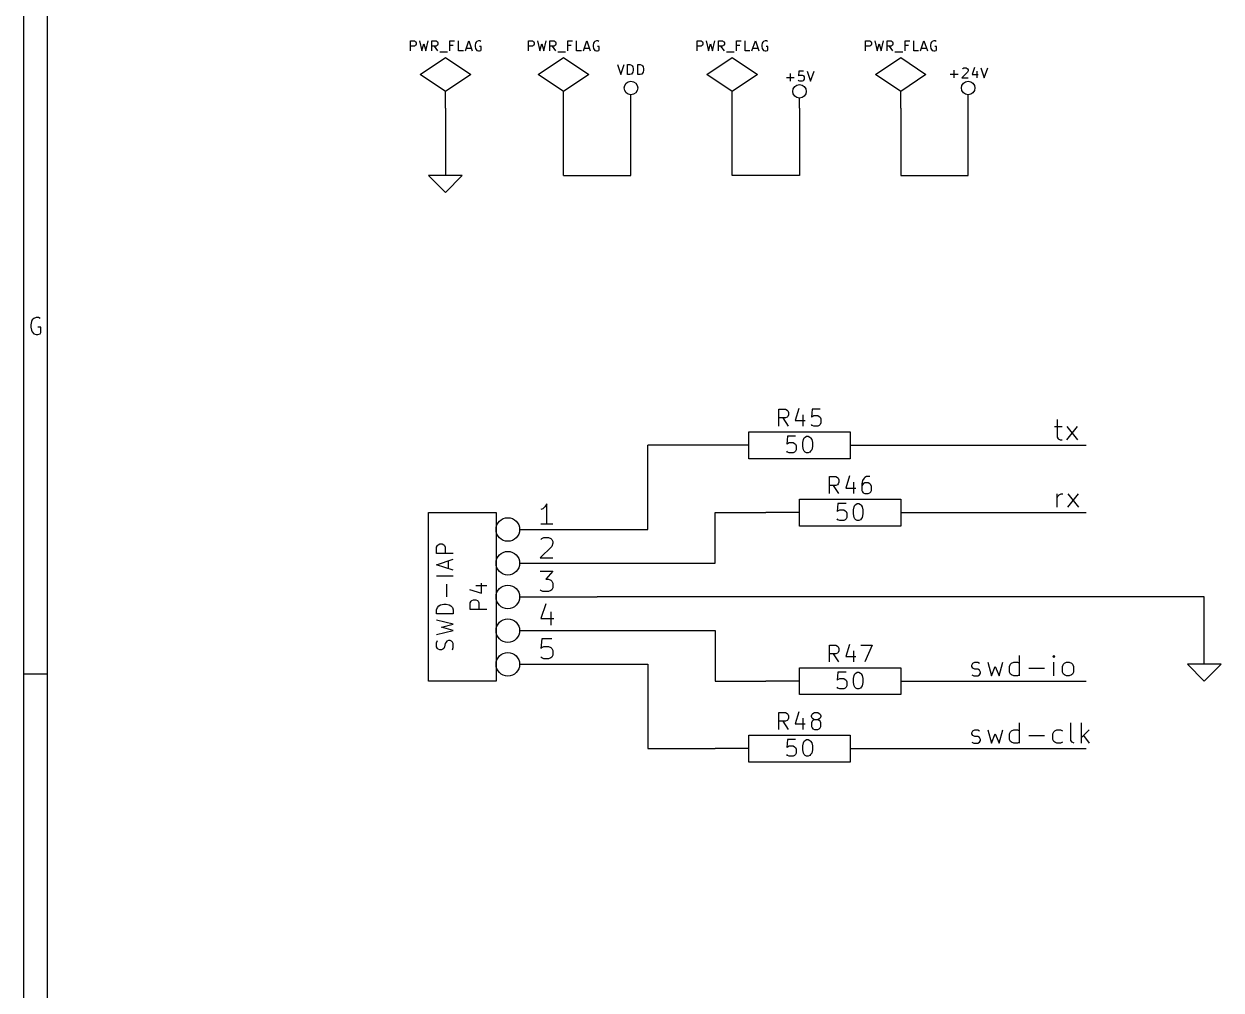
# Model space of a CAD drawing. Extents: x 4000 to 326700, y 4000 to 230000.
# Drawn here: x 4000 to 39500, y 76835 to 105500 of the extents above; entities that cross this region are included whole.
import ezdxf

# ---------------------------------------------------------------- set-up
doc = ezdxf.new("R2010")
doc.units = 0
for name, color, linetype in [('BLACK', 1, 'CONTINUOUS'), ('CYAN', 4, 'CONTINUOUS'), ('GREEN', 3, 'CONTINUOUS'), ('LIGHTYELLOW', 24, 'CONTINUOUS'), ('RED', 5, 'CONTINUOUS')]:
    doc.layers.add(name, color=color, linetype=linetype)

msp = doc.modelspace()

# ---------------------------------------------------------------- linework, layer by layer
at = {"layer": 'BLACK'}
for p, q in [((4000, 4000), (4000, 230000)), ((4700, 4700), (4700, 229300)), ((4220, 96670), (4200, 96570)), ((4200, 96570), (4200, 96500)), ((4240, 96720), (4220, 96670)), ((4290, 96760), (4240, 96720)), ((4360, 96790), (4290, 96760)), ((4430, 96790), (4360, 96790)), ((4480, 96760), (4430, 96790)), ((4200, 96500), (4220, 96410)), ((4220, 96410), (4240, 96360)), ((4240, 96360), (4290, 96310)), ((4290, 96310), (4360, 96290)), ((4360, 96290), (4410, 96290)), ((4500, 96500), (4410, 96500)), ((4410, 96290), (4480, 96310)), ((4480, 96310), (4500, 96340)), ((4500, 96340), (4500, 96500)), ((34640, 93760), (34640, 93240)), ((34560, 93560), (34790, 93560)), ((34930, 93160), (35240, 93560)), ((34930, 93560), (35240, 93160)), ((34640, 93240), (34670, 93190)), ((34670, 93190), (34730, 93160)), ((34730, 93160), (34790, 93160)), ((34640, 91160), (34640, 91560)), ((34640, 91440), (34670, 91500)), ((34670, 91500), (34700, 91530)), ((34700, 91530), (34760, 91560)), ((34760, 91560), (34810, 91560)), ((34960, 91160), (35270, 91560)), ((34960, 91560), (35270, 91160)), ((33520, 86160), (33520, 86760)), ((34540, 86760), (34510, 86730)), ((34510, 86730), (34540, 86700)), ((34570, 86730), (34540, 86760)), ((34540, 86760), (34540, 86700)), ((34540, 86700), (34570, 86730)), ((32110, 86470), (32140, 86530)), ((32110, 86440), (32110, 86470)), ((32140, 86390), (32110, 86440)), ((32140, 86530), (32200, 86560)), ((32200, 86360), (32140, 86390)), ((32200, 86560), (32290, 86560)), ((32290, 86360), (32200, 86360)), ((32290, 86560), (32340, 86530)), ((32340, 86330), (32290, 86360)), ((32370, 86270), (32340, 86330)), ((32370, 86240), (32370, 86270)), ((32580, 86560), (32690, 86160)), ((32690, 86160), (32800, 86440)), ((32800, 86440), (32920, 86160)), ((32920, 86160), (33030, 86560)), ((33230, 86440), (33260, 86500)), ((33230, 86270), (33230, 86440)), ((33260, 86210), (33230, 86270)), ((33260, 86500), (33290, 86530)), ((33290, 86530), (33350, 86560)), ((33350, 86560), (33460, 86560)), ((33460, 86560), (33520, 86530)), ((33800, 86390), (34260, 86390)), ((34540, 86160), (34540, 86560)), ((34800, 86440), (34830, 86500)), ((34800, 86270), (34800, 86440)), ((34830, 86210), (34800, 86270)), ((34830, 86500), (34860, 86530)), ((34860, 86530), (34920, 86560)), ((34920, 86560), (35000, 86560)), ((35000, 86560), (35060, 86530)), ((35060, 86530), (35090, 86500)), ((35090, 86500), (35120, 86440)), ((35120, 86270), (35090, 86210)), ((35120, 86440), (35120, 86270)), ((4000, 86220), (4700, 86220)), ((32110, 86190), (32170, 86160)), ((32170, 86160), (32290, 86160)), ((32290, 86160), (32340, 86190)), ((32340, 86190), (32370, 86240)), ((33290, 86190), (33260, 86210)), ((33350, 86160), (33290, 86190)), ((33460, 86160), (33350, 86160)), ((33520, 86190), (33460, 86160)), ((34860, 86190), (34830, 86210)), ((34920, 86160), (34860, 86190)), ((35000, 86160), (34920, 86160)), ((35060, 86190), (35000, 86160)), ((35090, 86210), (35060, 86190)), ((32110, 84470), (32140, 84530)), ((32140, 84530), (32200, 84560)), ((32200, 84560), (32290, 84560)), ((32290, 84560), (32340, 84530)), ((32580, 84560), (32690, 84160)), ((32920, 84160), (33030, 84560)), ((33230, 84440), (33260, 84500)), ((33260, 84500), (33290, 84530)), ((33290, 84530), (33350, 84560)), ((33350, 84560), (33460, 84560)), ((33460, 84560), (33520, 84530)), ((33520, 84160), (33520, 84760)), ((34510, 84440), (34540, 84500)), ((34540, 84500), (34570, 84530)), ((34570, 84530), (34630, 84560)), ((34630, 84560), (34740, 84560)), ((34740, 84560), (34800, 84530)), ((35050, 84240), (35050, 84760)), ((35360, 84160), (35360, 84760)), ((35590, 84560), (35360, 84330)), ((32110, 84440), (32110, 84470)), ((32140, 84390), (32110, 84440)), ((32110, 84190), (32170, 84160)), ((32200, 84360), (32140, 84390)), ((32170, 84160), (32290, 84160)), ((32290, 84360), (32200, 84360)), ((32340, 84330), (32290, 84360)), ((32290, 84160), (32340, 84190)), ((32370, 84270), (32340, 84330)), ((32340, 84190), (32370, 84240)), ((32370, 84240), (32370, 84270)), ((32690, 84160), (32800, 84440)), ((32800, 84440), (32920, 84160)), ((33230, 84270), (33230, 84440)), ((33260, 84210), (33230, 84270)), ((33290, 84190), (33260, 84210)), ((33350, 84160), (33290, 84190)), ((33460, 84160), (33350, 84160)), ((33520, 84190), (33460, 84160)), ((33800, 84390), (34260, 84390)), ((34510, 84270), (34510, 84440)), ((34540, 84210), (34510, 84270)), ((34570, 84190), (34540, 84210)), ((34630, 84160), (34570, 84190)), ((34740, 84160), (34630, 84160)), ((34800, 84190), (34740, 84160)), ((35080, 84190), (35050, 84240)), ((35140, 84160), (35080, 84190)), ((35420, 84390), (35590, 84160))]:
    msp.add_line(p, q, dxfattribs=at)
at = {"layer": 'CYAN'}
for p, q in [((15460, 104700), (15460, 105000)), ((15460, 105000), (15580, 105000)), ((15580, 104840), (15460, 104840)), ((15580, 105000), (15600, 104980)), ((15600, 104860), (15580, 104840)), ((15600, 104980), (15620, 104970)), ((15620, 104870), (15600, 104860)), ((15620, 104970), (15630, 104940)), ((15630, 104900), (15620, 104870)), ((15630, 104940), (15630, 104900)), ((15730, 105000), (15800, 104700)), ((15800, 104700), (15860, 104910)), ((15860, 104910), (15920, 104700)), ((15920, 104700), (15990, 105000)), ((16100, 104700), (16100, 105000)), ((16100, 105000), (16220, 105000)), ((16220, 104840), (16100, 104840)), ((16270, 104700), (16170, 104840)), ((16220, 105000), (16240, 104980)), ((16240, 104860), (16220, 104840)), ((16240, 104980), (16260, 104970)), ((16260, 104870), (16240, 104860)), ((16260, 104970), (16270, 104940)), ((16270, 104900), (16260, 104870)), ((16270, 104940), (16270, 104900)), ((16630, 104700), (16630, 105000)), ((16630, 105000), (16770, 105000)), ((16730, 104860), (16630, 104860)), ((16890, 104700), (16890, 105000)), ((17090, 104700), (17190, 105000)), ((17120, 104780), (17260, 104780)), ((17190, 105000), (17290, 104700)), ((17390, 104930), (17380, 104870)), ((17380, 104870), (17380, 104830)), ((17380, 104830), (17390, 104770)), ((17410, 104960), (17390, 104930)), ((17390, 104770), (17410, 104740)), ((17430, 104980), (17410, 104960)), ((17410, 104740), (17430, 104710)), ((17480, 105000), (17430, 104980)), ((17520, 105000), (17480, 105000)), ((17560, 104830), (17510, 104830)), ((17550, 104980), (17520, 105000)), ((17550, 104710), (17560, 104730)), ((17560, 104730), (17560, 104830)), ((18960, 104700), (18960, 105000)), ((18960, 105000), (19080, 105000)), ((19080, 104840), (18960, 104840)), ((19080, 105000), (19100, 104980)), ((19100, 104860), (19080, 104840)), ((19100, 104980), (19120, 104970)), ((19120, 104870), (19100, 104860)), ((19120, 104970), (19130, 104940)), ((19130, 104900), (19120, 104870)), ((19130, 104940), (19130, 104900)), ((19230, 105000), (19300, 104700)), ((19300, 104700), (19360, 104910)), ((19360, 104910), (19420, 104700)), ((19420, 104700), (19490, 105000)), ((19600, 104700), (19600, 105000)), ((19600, 105000), (19720, 105000)), ((19720, 104840), (19600, 104840)), ((19770, 104700), (19670, 104840)), ((19720, 105000), (19740, 104980)), ((19740, 104860), (19720, 104840)), ((19740, 104980), (19760, 104970)), ((19760, 104870), (19740, 104860)), ((19760, 104970), (19770, 104940)), ((19770, 104900), (19760, 104870)), ((19770, 104940), (19770, 104900)), ((20130, 104700), (20130, 105000)), ((20130, 105000), (20270, 105000)), ((20230, 104860), (20130, 104860)), ((20390, 104700), (20390, 105000)), ((20590, 104700), (20690, 105000)), ((20620, 104780), (20760, 104780)), ((20690, 105000), (20790, 104700)), ((20890, 104930), (20880, 104870)), ((20880, 104870), (20880, 104830)), ((20880, 104830), (20890, 104770)), ((20910, 104960), (20890, 104930)), ((20890, 104770), (20910, 104740)), ((20930, 104980), (20910, 104960)), ((20910, 104740), (20930, 104710)), ((20980, 105000), (20930, 104980)), ((21020, 105000), (20980, 105000)), ((21060, 104830), (21010, 104830)), ((21050, 104980), (21020, 105000)), ((21050, 104710), (21060, 104730)), ((21060, 104730), (21060, 104830)), ((23960, 104700), (23960, 105000)), ((23960, 105000), (24080, 105000)), ((24080, 104840), (23960, 104840)), ((24080, 105000), (24100, 104980)), ((24100, 104860), (24080, 104840)), ((24100, 104980), (24120, 104970)), ((24120, 104870), (24100, 104860)), ((24120, 104970), (24130, 104940)), ((24130, 104900), (24120, 104870)), ((24130, 104940), (24130, 104900)), ((24230, 105000), (24300, 104700)), ((24300, 104700), (24360, 104910)), ((24360, 104910), (24420, 104700)), ((24420, 104700), (24490, 105000)), ((24600, 104700), (24600, 105000)), ((24600, 105000), (24720, 105000)), ((24720, 104840), (24600, 104840)), ((24770, 104700), (24670, 104840)), ((24720, 105000), (24740, 104980)), ((24740, 104860), (24720, 104840)), ((24740, 104980), (24760, 104970)), ((24760, 104870), (24740, 104860)), ((24760, 104970), (24770, 104940)), ((24770, 104900), (24760, 104870)), ((24770, 104940), (24770, 104900)), ((25130, 104700), (25130, 105000)), ((25130, 105000), (25270, 105000)), ((25230, 104860), (25130, 104860)), ((25390, 104700), (25390, 105000)), ((25590, 104700), (25690, 105000)), ((25620, 104780), (25760, 104780)), ((25690, 105000), (25790, 104700)), ((25890, 104930), (25880, 104870)), ((25880, 104870), (25880, 104830)), ((25880, 104830), (25890, 104770)), ((25910, 104960), (25890, 104930)), ((25890, 104770), (25910, 104740)), ((25930, 104980), (25910, 104960)), ((25910, 104740), (25930, 104710)), ((25980, 105000), (25930, 104980)), ((26020, 105000), (25980, 105000)), ((26060, 104830), (26010, 104830)), ((26050, 104980), (26020, 105000)), ((26050, 104710), (26060, 104730)), ((26060, 104730), (26060, 104830)), ((28960, 104700), (28960, 105000)), ((28960, 105000), (29080, 105000)), ((29080, 104840), (28960, 104840)), ((29080, 105000), (29100, 104980)), ((29100, 104860), (29080, 104840)), ((29100, 104980), (29120, 104970)), ((29120, 104870), (29100, 104860)), ((29120, 104970), (29130, 104940)), ((29130, 104900), (29120, 104870)), ((29130, 104940), (29130, 104900)), ((29230, 105000), (29300, 104700)), ((29300, 104700), (29360, 104910)), ((29360, 104910), (29420, 104700)), ((29420, 104700), (29490, 105000)), ((29600, 104700), (29600, 105000)), ((29600, 105000), (29720, 105000)), ((29720, 104840), (29600, 104840)), ((29770, 104700), (29670, 104840)), ((29720, 105000), (29740, 104980)), ((29740, 104860), (29720, 104840)), ((29740, 104980), (29760, 104970)), ((29760, 104870), (29740, 104860)), ((29760, 104970), (29770, 104940)), ((29770, 104900), (29760, 104870)), ((29770, 104940), (29770, 104900)), ((30130, 104700), (30130, 105000)), ((30130, 105000), (30270, 105000)), ((30230, 104860), (30130, 104860)), ((30390, 104700), (30390, 105000)), ((30590, 104700), (30690, 105000)), ((30620, 104780), (30760, 104780)), ((30690, 105000), (30790, 104700)), ((30890, 104930), (30880, 104870)), ((30880, 104870), (30880, 104830)), ((30880, 104830), (30890, 104770)), ((30910, 104960), (30890, 104930)), ((30890, 104770), (30910, 104740)), ((30930, 104980), (30910, 104960)), ((30910, 104740), (30930, 104710)), ((30980, 105000), (30930, 104980)), ((31020, 105000), (30980, 105000)), ((31060, 104830), (31010, 104830)), ((31050, 104980), (31020, 105000)), ((31050, 104710), (31060, 104730)), ((31060, 104730), (31060, 104830)), ((16330, 104670), (16560, 104670)), ((17030, 104700), (16890, 104700)), ((17430, 104710), (17480, 104700)), ((17480, 104700), (17510, 104700)), ((17510, 104700), (17550, 104710)), ((19830, 104670), (20060, 104670)), ((20530, 104700), (20390, 104700)), ((20930, 104710), (20980, 104700)), ((20980, 104700), (21010, 104700)), ((21010, 104700), (21050, 104710)), ((24830, 104670), (25060, 104670)), ((25530, 104700), (25390, 104700)), ((25930, 104710), (25980, 104700)), ((25980, 104700), (26010, 104700)), ((26010, 104700), (26050, 104710)), ((29830, 104670), (30060, 104670)), ((30530, 104700), (30390, 104700)), ((30930, 104710), (30980, 104700)), ((30980, 104700), (31010, 104700)), ((31010, 104700), (31050, 104710)), ((21600, 104300), (21700, 104000)), ((21700, 104000), (21800, 104300)), ((21900, 104000), (21900, 104300)), ((21900, 104300), (21970, 104300)), ((21970, 104300), (22020, 104280)), ((22020, 104280), (22040, 104260)), ((22040, 104040), (22020, 104010)), ((22040, 104260), (22060, 104230)), ((22060, 104070), (22040, 104040)), ((22060, 104230), (22070, 104170)), ((22070, 104130), (22060, 104070)), ((22070, 104170), (22070, 104130)), ((22200, 104000), (22200, 104300)), ((22200, 104300), (22270, 104300)), ((22270, 104300), (22320, 104280)), ((22320, 104280), (22340, 104260)), ((22340, 104040), (22320, 104010)), ((22340, 104260), (22360, 104230)), ((22360, 104070), (22340, 104040)), ((22360, 104230), (22370, 104170)), ((22370, 104130), (22360, 104070)), ((22370, 104170), (22370, 104130)), ((26730, 103800), (26730, 104030)), ((26980, 104100), (26970, 103960)), ((27120, 104100), (26980, 104100)), ((27230, 104100), (27330, 103800)), ((27330, 103800), (27430, 104100)), ((31590, 103900), (31590, 104130)), ((31980, 104070), (31810, 103900)), ((31830, 104170), (31840, 104180)), ((31840, 104180), (31870, 104200)), ((31870, 104200), (31940, 104200)), ((31940, 104200), (31970, 104180)), ((31970, 104180), (31980, 104170)), ((31980, 104170), (32000, 104140)), ((32000, 104110), (31980, 104070)), ((32000, 104140), (32000, 104110)), ((32190, 104210), (32120, 104000)), ((32260, 104100), (32260, 103900)), ((32380, 104200), (32480, 103900)), ((32480, 103900), (32580, 104200)), ((21970, 104000), (21900, 104000)), ((22020, 104010), (21970, 104000)), ((22270, 104000), (22200, 104000)), ((22320, 104010), (22270, 104000)), ((26610, 103910), (26840, 103910)), ((26970, 103960), (26980, 103970)), ((26980, 103810), (26970, 103830)), ((26980, 103970), (27010, 103980)), ((27010, 103800), (26980, 103810)), ((27010, 103980), (27080, 103980)), ((27080, 103800), (27010, 103800)), ((27080, 103980), (27110, 103970)), ((27110, 103810), (27080, 103800)), ((27110, 103970), (27120, 103960)), ((27120, 103830), (27110, 103810)), ((27120, 103960), (27140, 103930)), ((27140, 103860), (27120, 103830)), ((27140, 103930), (27140, 103860)), ((31470, 104010), (31700, 104010)), ((31810, 103900), (32000, 103900)), ((32120, 104000), (32300, 104000)), ((26980, 94090), (26870, 93730)), ((26390, 93570), (26390, 94070)), ((26390, 94070), (26580, 94070)), ((26580, 93810), (26390, 93810)), ((26670, 93570), (26510, 93810)), ((26580, 94070), (26630, 94040)), ((26630, 93830), (26580, 93810)), ((26630, 94040), (26650, 94020)), ((26650, 93850), (26630, 93830)), ((26650, 94020), (26670, 93970)), ((26670, 93900), (26650, 93850)), ((26670, 93970), (26670, 93900)), ((26870, 93730), (27170, 93730)), ((27100, 93900), (27100, 93570)), ((27370, 94070), (27350, 93830)), ((27350, 93830), (27370, 93850)), ((27610, 94070), (27370, 94070)), ((27370, 93850), (27420, 93880)), ((27420, 93880), (27540, 93880)), ((27540, 93880), (27580, 93850)), ((27580, 93850), (27610, 93830)), ((27610, 93830), (27630, 93780)), ((27630, 93780), (27630, 93660)), ((27370, 93590), (27350, 93620)), ((27420, 93570), (27370, 93590)), ((27540, 93570), (27420, 93570)), ((27580, 93590), (27540, 93570)), ((27610, 93620), (27580, 93590)), ((27630, 93660), (27610, 93620)), ((26640, 93270), (26620, 93030)), ((26620, 93030), (26640, 93050)), ((26880, 93270), (26640, 93270)), ((26640, 93050), (26690, 93080)), ((26690, 93080), (26810, 93080)), ((26810, 93080), (26850, 93050)), ((26850, 93050), (26880, 93030)), ((26880, 93030), (26900, 92980)), ((27100, 93080), (27120, 93170)), ((27100, 92960), (27100, 93080)), ((27120, 93170), (27140, 93220)), ((27140, 93220), (27170, 93240)), ((27170, 93240), (27210, 93270)), ((27210, 93270), (27260, 93270)), ((27260, 93270), (27310, 93240)), ((27310, 93240), (27330, 93220)), ((27330, 93220), (27360, 93170)), ((27360, 93170), (27380, 93080)), ((27380, 93080), (27380, 92960)), ((26640, 92790), (26620, 92820)), ((26690, 92770), (26640, 92790)), ((26810, 92770), (26690, 92770)), ((26850, 92790), (26810, 92770)), ((26880, 92820), (26850, 92790)), ((26900, 92860), (26880, 92820)), ((26900, 92980), (26900, 92860)), ((27120, 92860), (27100, 92960)), ((27140, 92820), (27120, 92860)), ((27170, 92790), (27140, 92820)), ((27210, 92770), (27170, 92790)), ((27260, 92770), (27210, 92770)), ((27310, 92790), (27260, 92770)), ((27330, 92820), (27310, 92790)), ((27360, 92860), (27330, 92820)), ((27380, 92960), (27360, 92860)), ((27890, 91570), (27890, 92070)), ((27890, 92070), (28080, 92070)), ((28080, 92070), (28130, 92040)), ((28130, 92040), (28150, 92020)), ((28150, 92020), (28170, 91970)), ((28170, 91970), (28170, 91900)), ((28480, 92090), (28370, 91730)), ((28870, 91950), (28850, 91850)), ((28920, 92020), (28870, 91950)), ((28940, 92040), (28920, 92020)), ((28990, 92070), (28940, 92040)), ((29080, 92070), (28990, 92070)), ((28080, 91810), (27890, 91810)), ((28170, 91570), (28010, 91810)), ((28130, 91830), (28080, 91810)), ((28150, 91850), (28130, 91830)), ((28170, 91900), (28150, 91850)), ((28370, 91730), (28670, 91730)), ((28600, 91900), (28600, 91570)), ((28850, 91850), (28850, 91660)), ((28870, 91830), (28850, 91780)), ((28850, 91660), (28870, 91620)), ((28890, 91850), (28870, 91830)), ((28870, 91620), (28890, 91590)), ((28940, 91880), (28890, 91850)), ((28890, 91590), (28940, 91570)), ((29040, 91880), (28940, 91880)), ((29080, 91850), (29040, 91880)), ((29040, 91570), (29080, 91590)), ((29110, 91830), (29080, 91850)), ((29080, 91590), (29110, 91620)), ((29130, 91780), (29110, 91830)), ((29110, 91620), (29130, 91660)), ((29130, 91660), (29130, 91780)), ((28140, 91270), (28120, 91030)), ((28380, 91270), (28140, 91270)), ((28640, 91220), (28670, 91240)), ((28670, 91240), (28710, 91270)), ((28710, 91270), (28760, 91270)), ((28760, 91270), (28810, 91240)), ((28810, 91240), (28830, 91220)), ((28940, 91570), (29040, 91570)), ((28120, 91030), (28140, 91050)), ((28140, 91050), (28190, 91080)), ((28190, 91080), (28310, 91080)), ((28310, 91080), (28350, 91050)), ((28350, 91050), (28380, 91030)), ((28380, 91030), (28400, 90980)), ((28400, 90980), (28400, 90860)), ((28600, 91080), (28620, 91170)), ((28600, 90960), (28600, 91080)), ((28620, 90860), (28600, 90960)), ((28620, 91170), (28640, 91220)), ((28830, 91220), (28860, 91170)), ((28860, 91170), (28880, 91080)), ((28880, 90960), (28860, 90860)), ((28880, 91080), (28880, 90960)), ((28140, 90790), (28120, 90820)), ((28190, 90770), (28140, 90790)), ((28310, 90770), (28190, 90770)), ((28350, 90790), (28310, 90770)), ((28380, 90820), (28350, 90790)), ((28400, 90860), (28380, 90820)), ((28640, 90820), (28620, 90860)), ((28670, 90790), (28640, 90820)), ((28710, 90770), (28670, 90790)), ((28760, 90770), (28710, 90770)), ((28810, 90790), (28760, 90770)), ((28830, 90820), (28810, 90790)), ((28860, 90860), (28830, 90820)), ((16230, 89980), (16260, 90030)), ((16230, 89790), (16230, 89980)), ((16260, 90030), (16280, 90050)), ((16280, 90050), (16330, 90070)), ((16330, 90070), (16400, 90070)), ((16400, 90070), (16450, 90050)), ((16450, 90050), (16470, 90030)), ((16470, 90030), (16490, 89980)), ((16490, 89980), (16490, 89790)), ((16730, 89790), (16230, 89790)), ((16230, 89450), (16730, 89620)), ((16590, 89340), (16590, 89570)), ((16730, 89290), (16230, 89450)), ((16730, 89120), (16230, 89120)), ((16540, 88500), (16540, 88880)), ((17400, 88840), (17730, 88840)), ((17570, 88610), (17570, 88910)), ((17210, 88720), (17570, 88610)), ((17280, 88390), (17330, 88410)), ((17330, 88410), (17400, 88410)), ((17400, 88410), (17450, 88390)), ((16230, 88120), (16260, 88190)), ((16230, 88000), (16230, 88120)), ((16260, 88190), (16300, 88240)), ((16300, 88240), (16350, 88260)), ((16350, 88260), (16450, 88280)), ((16450, 88280), (16520, 88280)), ((16520, 88280), (16610, 88260)), ((16610, 88260), (16660, 88240)), ((16660, 88240), (16710, 88190)), ((16710, 88190), (16730, 88120)), ((16730, 88120), (16730, 88000)), ((17230, 88320), (17260, 88370)), ((17230, 88130), (17230, 88320)), ((17730, 88130), (17230, 88130)), ((17260, 88370), (17280, 88390)), ((17450, 88390), (17470, 88370)), ((17470, 88370), (17490, 88320)), ((17490, 88320), (17490, 88130)), ((16730, 88000), (16230, 88000)), ((16730, 87690), (16230, 87810)), ((16380, 87600), (16730, 87690)), ((16230, 87380), (16730, 87500)), ((16730, 87500), (16380, 87600)), ((16230, 87140), (16260, 87210)), ((16230, 87020), (16230, 87140)), ((16260, 86970), (16230, 87020)), ((16470, 87020), (16450, 86970)), ((16490, 87120), (16470, 87020)), ((16520, 87160), (16490, 87120)), ((16540, 87190), (16520, 87160)), ((16590, 87210), (16540, 87190)), ((16640, 87210), (16590, 87210)), ((16680, 87190), (16640, 87210)), ((16710, 87160), (16680, 87190)), ((16730, 87120), (16710, 87160)), ((16710, 86930), (16730, 87000)), ((16730, 87000), (16730, 87120)), ((27890, 86570), (27890, 87070)), ((27890, 87070), (28080, 87070)), ((28080, 87070), (28130, 87040)), ((28130, 87040), (28150, 87020)), ((28150, 87020), (28170, 86970)), ((28480, 87090), (28370, 86730)), ((28820, 87070), (29150, 87070)), ((29150, 87070), (28940, 86570)), ((16280, 86950), (16260, 86970)), ((16330, 86930), (16280, 86950)), ((16380, 86930), (16330, 86930)), ((16420, 86950), (16380, 86930)), ((16450, 86970), (16420, 86950)), ((28080, 86810), (27890, 86810)), ((28170, 86570), (28010, 86810)), ((28130, 86830), (28080, 86810)), ((28150, 86850), (28130, 86830)), ((28170, 86900), (28150, 86850)), ((28170, 86970), (28170, 86900)), ((28370, 86730), (28670, 86730)), ((28600, 86900), (28600, 86570)), ((28140, 86270), (28120, 86030)), ((28380, 86270), (28140, 86270)), ((28670, 86240), (28710, 86270)), ((28710, 86270), (28760, 86270)), ((28760, 86270), (28810, 86240)), ((28120, 86030), (28140, 86050)), ((28140, 86050), (28190, 86080)), ((28190, 86080), (28310, 86080)), ((28310, 86080), (28350, 86050)), ((28350, 86050), (28380, 86030)), ((28380, 86030), (28400, 85980)), ((28400, 85980), (28400, 85860)), ((28600, 86080), (28620, 86170)), ((28600, 85960), (28600, 86080)), ((28620, 85860), (28600, 85960)), ((28620, 86170), (28640, 86220)), ((28640, 86220), (28670, 86240)), ((28810, 86240), (28830, 86220)), ((28830, 86220), (28860, 86170)), ((28860, 86170), (28880, 86080)), ((28880, 85960), (28860, 85860)), ((28880, 86080), (28880, 85960)), ((28140, 85790), (28120, 85820)), ((28190, 85770), (28140, 85790)), ((28310, 85770), (28190, 85770)), ((28350, 85790), (28310, 85770)), ((28380, 85820), (28350, 85790)), ((28400, 85860), (28380, 85820)), ((28640, 85820), (28620, 85860)), ((28670, 85790), (28640, 85820)), ((28710, 85770), (28670, 85790)), ((28760, 85770), (28710, 85770)), ((28810, 85790), (28760, 85770)), ((28830, 85820), (28810, 85790)), ((28860, 85860), (28830, 85820)), ((26390, 84570), (26390, 85070)), ((26390, 85070), (26580, 85070)), ((26580, 85070), (26630, 85040)), ((26630, 85040), (26650, 85020)), ((26650, 84850), (26630, 84830)), ((26650, 85020), (26670, 84970)), ((26670, 84900), (26650, 84850)), ((26670, 84970), (26670, 84900)), ((26980, 85090), (26870, 84730)), ((27100, 84900), (27100, 84570)), ((27350, 84970), (27370, 85020)), ((27350, 84950), (27350, 84970)), ((27370, 84900), (27350, 84950)), ((27370, 85020), (27390, 85040)), ((27390, 84880), (27370, 84900)), ((27390, 85040), (27440, 85070)), ((27440, 84850), (27390, 84880)), ((27440, 84850), (27390, 84830)), ((27440, 85070), (27540, 85070)), ((27540, 84850), (27440, 84850)), ((27540, 85070), (27580, 85040)), ((27580, 84880), (27540, 84850)), ((27580, 84830), (27540, 84850)), ((27580, 85040), (27610, 85020)), ((27610, 84900), (27580, 84880)), ((27610, 85020), (27630, 84970)), ((27630, 84950), (27610, 84900)), ((27630, 84970), (27630, 84950)), ((26580, 84810), (26390, 84810)), ((26670, 84570), (26510, 84810)), ((26630, 84830), (26580, 84810)), ((26870, 84730), (27170, 84730)), ((27370, 84810), (27350, 84760)), ((27350, 84760), (27350, 84660)), ((27350, 84660), (27370, 84620)), ((27390, 84830), (27370, 84810)), ((27370, 84620), (27390, 84590)), ((27390, 84590), (27440, 84570)), ((27440, 84570), (27540, 84570)), ((27540, 84570), (27580, 84590)), ((27610, 84810), (27580, 84830)), ((27580, 84590), (27610, 84620)), ((27630, 84760), (27610, 84810)), ((27610, 84620), (27630, 84660)), ((27630, 84660), (27630, 84760)), ((26640, 84270), (26620, 84030)), ((26880, 84270), (26640, 84270)), ((27100, 84080), (27120, 84170)), ((27120, 84170), (27140, 84220)), ((27140, 84220), (27170, 84240)), ((27170, 84240), (27210, 84270)), ((27210, 84270), (27260, 84270)), ((27260, 84270), (27310, 84240)), ((27310, 84240), (27330, 84220)), ((27330, 84220), (27360, 84170)), ((27360, 84170), (27380, 84080)), ((26620, 84030), (26640, 84050)), ((26640, 83790), (26620, 83820)), ((26640, 84050), (26690, 84080)), ((26690, 83770), (26640, 83790)), ((26690, 84080), (26810, 84080)), ((26810, 84080), (26850, 84050)), ((26850, 83790), (26810, 83770)), ((26850, 84050), (26880, 84030)), ((26880, 83820), (26850, 83790)), ((26880, 84030), (26900, 83980)), ((26900, 83860), (26880, 83820)), ((26900, 83980), (26900, 83860)), ((27100, 83960), (27100, 84080)), ((27120, 83860), (27100, 83960)), ((27140, 83820), (27120, 83860)), ((27170, 83790), (27140, 83820)), ((27210, 83770), (27170, 83790)), ((27310, 83790), (27260, 83770)), ((27330, 83820), (27310, 83790)), ((27360, 83860), (27330, 83820)), ((27380, 83960), (27360, 83860)), ((27380, 84080), (27380, 83960)), ((26810, 83770), (26690, 83770)), ((27260, 83770), (27210, 83770))]:
    msp.add_line(p, q, dxfattribs=at)
at = {"layer": 'GREEN'}
for p, q in [((16500, 103000), (16500, 101000)), ((20000, 101000), (20000, 103000)), ((22000, 101000), (22000, 103000)), ((25000, 101000), (25000, 103000)), ((27000, 103000), (27000, 101000)), ((30000, 103000), (30000, 101000)), ((32000, 101000), (32000, 103000)), ((20000, 101000), (22000, 101000)), ((27000, 101000), (25000, 101000)), ((30000, 101000), (32000, 101000)), ((24500, 93000), (22500, 93000)), ((22500, 90500), (22500, 93000)), ((29500, 93000), (35500, 93000)), ((24500, 89500), (24500, 91000)), ((24500, 91000), (26000, 91000)), ((31000, 91000), (35500, 91000)), ((21000, 90500), (22500, 90500)), ((21000, 89500), (24500, 89500)), ((39000, 88500), (21000, 88500)), ((39000, 86500), (39000, 88500)), ((21000, 87500), (24500, 87500)), ((24500, 87500), (24500, 86000)), ((21000, 86500), (22500, 86500)), ((22500, 86500), (22500, 84000)), ((24500, 86000), (26000, 86000)), ((31000, 86000), (35500, 86000)), ((22500, 84000), (24500, 84000)), ((29500, 84000), (35500, 84000))]:
    msp.add_line(p, q, dxfattribs=at)
at = {"layer": 'LIGHTYELLOW'}
for p, q in [((16000, 86000), (16000, 91000)), ((16000, 91000), (18000, 91000)), ((18000, 91000), (18000, 86000)), ((18000, 86000), (16000, 86000))]:
    msp.add_line(p, q, dxfattribs=at)
at = {"layer": 'RED'}
for p, q in [((15750, 104000), (16500, 104500)), ((16500, 104500), (17250, 104000)), ((19250, 104000), (20000, 104500)), ((20000, 104500), (20750, 104000)), ((24250, 104000), (25000, 104500)), ((25000, 104500), (25750, 104000)), ((29250, 104000), (30000, 104500)), ((30000, 104500), (30750, 104000)), ((16500, 103500), (15750, 104000)), ((17250, 104000), (16500, 103500)), ((20000, 103500), (19250, 104000)), ((20750, 104000), (20000, 103500)), ((25000, 103500), (24250, 104000)), ((25750, 104000), (25000, 103500)), ((30000, 103500), (29250, 104000)), ((30750, 104000), (30000, 103500)), ((16500, 103000), (16500, 103500)), ((20000, 103000), (20000, 103500)), ((22000, 103000), (22000, 103400)), ((25000, 103000), (25000, 103500)), ((30000, 103000), (30000, 103500)), ((32000, 103000), (32000, 103400)), ((27000, 103000), (27000, 103300)), ((16000, 101000), (16500, 100500)), ((17000, 101000), (16000, 101000)), ((16500, 100500), (17000, 101000)), ((25500, 92600), (25500, 93400)), ((25500, 93400), (28500, 93400)), ((28500, 93400), (28500, 92600)), ((25500, 93000), (24500, 93000)), ((28500, 93000), (29500, 93000)), ((28500, 92600), (25500, 92600)), ((19510, 91260), (19450, 91170)), ((19510, 90660), (19510, 91260)), ((27000, 90600), (27000, 91400)), ((27000, 91400), (30000, 91400)), ((30000, 91400), (30000, 90600)), ((16000, 86000), (16000, 91000)), ((16000, 91000), (18000, 91000)), ((18000, 91000), (18000, 86000)), ((19390, 91110), (19330, 91090)), ((19450, 91170), (19390, 91110)), ((27000, 91000), (26000, 91000)), ((30000, 91000), (31000, 91000)), ((19680, 90660), (19330, 90660)), ((30000, 90600), (27000, 90600)), ((18700, 90500), (21000, 90500)), ((19330, 90200), (19360, 90230)), ((19360, 90230), (19420, 90260)), ((19420, 90260), (19560, 90260)), ((19560, 90260), (19620, 90230)), ((19620, 90230), (19650, 90200)), ((19650, 90200), (19680, 90140)), ((19650, 90000), (19310, 89660)), ((19680, 90090), (19650, 90000)), ((19680, 90140), (19680, 90090)), ((18700, 89500), (21000, 89500)), ((19310, 89660), (19680, 89660)), ((19310, 89260), (19680, 89260)), ((19680, 89260), (19480, 89030)), ((19480, 89030), (19560, 89030)), ((19560, 89030), (19620, 89000)), ((19620, 89000), (19650, 88970)), ((19650, 88970), (19680, 88910)), ((19680, 88770), (19650, 88710)), ((19680, 88910), (19680, 88770)), ((18700, 88500), (21000, 88500)), ((19330, 88690), (19310, 88710)), ((19390, 88660), (19330, 88690)), ((19560, 88660), (19390, 88660)), ((19620, 88690), (19560, 88660)), ((19650, 88710), (19620, 88690)), ((19480, 88290), (19330, 87860)), ((19620, 88060), (19620, 87660)), ((19330, 87860), (19710, 87860)), ((18700, 87500), (21000, 87500)), ((19360, 87260), (19330, 86970)), ((19330, 86970), (19360, 87000)), ((19650, 87260), (19360, 87260)), ((19360, 87000), (19420, 87030)), ((19420, 87030), (19560, 87030)), ((19560, 87030), (19620, 87000)), ((19620, 87000), (19650, 86970)), ((19360, 86690), (19330, 86710)), ((19420, 86660), (19360, 86690)), ((19560, 86660), (19420, 86660)), ((19620, 86690), (19560, 86660)), ((19650, 86710), (19620, 86690)), ((19650, 86970), (19680, 86910)), ((19680, 86770), (19650, 86710)), ((19680, 86910), (19680, 86770)), ((18700, 86500), (21000, 86500)), ((27000, 85600), (27000, 86400)), ((27000, 86400), (30000, 86400)), ((30000, 86400), (30000, 85600)), ((38500, 86500), (39000, 86000)), ((39500, 86500), (38500, 86500)), ((39000, 86000), (39500, 86500)), ((18000, 86000), (16000, 86000)), ((27000, 86000), (26000, 86000)), ((30000, 86000), (31000, 86000)), ((30000, 85600), (27000, 85600)), ((25500, 83600), (25500, 84400)), ((25500, 84400), (28500, 84400)), ((28500, 84400), (28500, 83600)), ((25500, 84000), (24500, 84000)), ((28500, 84000), (29500, 84000)), ((28500, 83600), (25500, 83600))]:
    msp.add_line(p, q, dxfattribs=at)
for centre, radius in [((22000, 103600), 200), ((27000, 103500), 200), ((32000, 103600), 200), ((18350, 90500), 350), ((18350, 89500), 350), ((18350, 88500), 350), ((18350, 87500), 350), ((18350, 86500), 350)]:
    msp.add_circle(centre, radius, dxfattribs=at)

doc.saveas('drawing.dxf')
